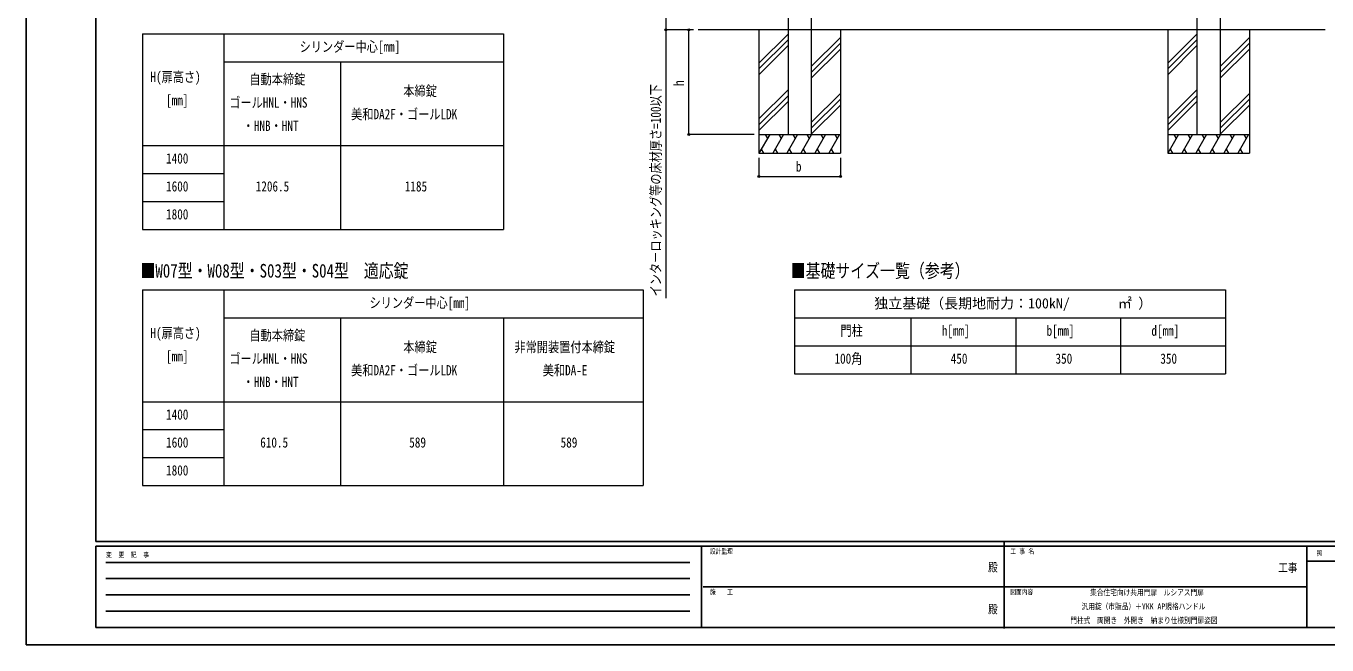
# Model space of a CAD drawing. Units: millimetres, scale not verified. Extents: x -4205 to 4205, y -2970 to 2970.
# Drawn here: x -4205 to 1381, y -2970 to -311 of the extents above; entities that cross this region are included whole.
import ezdxf
from ezdxf.enums import TextEntityAlignment as Align

# ---------------------------------------------------------------- set-up
doc = ezdxf.new("R2010")
doc.units = ezdxf.units.MM
doc.header["$LTSCALE"] = 10
doc.header["$PDMODE"] = 32
doc.header["$PDSIZE"] = 5
for name, color, linetype, lineweight in [('0-2_USER1', 92, 'Continuous', 18), ('0-5_YKK_A1', 120, 'Continuous', 18), ('0-6_YKK_D', 200, 'Continuous', 18)]:
    doc.layers.add(name, color=color, linetype=linetype, lineweight=lineweight)
doc.layers.add('0-7_YKK_ZWAK', color=134, linetype='Continuous')
doc.styles.add('ＭＳ ゴシック', font='')
doc.styles.get('ＭＳ ゴシック').set_extended_font_data('MS Gothic')

msp = doc.modelspace()

# ---------------------------------------------------------------- linework, layer by layer
at = {"layer": '0-2_USER1'}
for p, q in [((-3704.98, -345), (-3354.98, -345)), ((-3704.98, -345), (-3704.98, -1185)), ((-3354.98, -345), (-3354.98, -1185)), ((-3354.98, -345), (-2154.98, -345)), ((-3354.98, -345), (-3354.98, -1185)), ((-2154.98, -345), (-2154.98, -1185)), ((-3354.98, -465), (-2154.98, -465)), ((-2854.98, -465), (-2854.98, -1185)), ((-3704.98, -825), (-3354.98, -825)), ((-3354.98, -825), (-2154.98, -825)), ((-3704.98, -945), (-3354.98, -945)), ((-3704.98, -1065), (-3354.98, -1065)), ((-3704.98, -1185), (-3354.98, -1185)), ((-3354.98, -1185), (-2154.98, -1185)), ((-3704.98, -1445), (-3354.98, -1445)), ((-3704.98, -1445), (-3704.98, -2285)), ((-3354.98, -1445), (-3354.98, -2285)), ((-3354.98, -1445), (-1554.98, -1445)), ((-3354.98, -1445), (-3354.98, -2285)), ((-1554.98, -1445), (-1554.98, -2285)), ((-904.98, -1445), (945.02, -1445)), ((-904.98, -1445), (-904.98, -1805)), ((945.02, -1445), (945.02, -1805)), ((-3354.98, -1565), (-1554.98, -1565)), ((-2854.98, -1565), (-2854.98, -2285)), ((-2154.98, -1565), (-2154.98, -2285)), ((-904.98, -1565), (945.02, -1565)), ((-404.98, -1565), (-404.98, -1805)), ((45.02, -1565), (45.02, -1805)), ((495.02, -1565), (495.02, -1805)), ((-904.98, -1685), (945.02, -1685)), ((-904.98, -1805), (945.02, -1805)), ((-3704.98, -1925), (-3354.98, -1925)), ((-3354.98, -1925), (-1554.98, -1925)), ((-3704.98, -2045), (-3354.98, -2045)), ((-3704.98, -2165), (-3354.98, -2165)), ((-3704.98, -2285), (-3354.98, -2285)), ((-3354.98, -2285), (-1554.98, -2285))]:
    msp.add_line(p, q, dxfattribs=at)
at = {"layer": '0-5_YKK_A1'}
for p, q in [((-932.98, -227.67), (-932.98, -777.67)), ((-832.98, -227.67), (-832.98, -777.67)), ((823.02, -227.67), (823.02, -777.67)), ((923.02, -227.67), (923.02, -777.67)), ((1373.02, -327.67), (-1318.71, -327.67)), ((-1057.98, -327.67), (-1057.98, -857.67)), ((-707.98, -327.67), (-707.98, -857.67)), ((698.02, -327.67), (698.02, -857.67)), ((1048.02, -327.67), (1048.02, -857.67)), ((-932.98, -345.46), (-1057.98, -470.46)), ((-932.98, -370.46), (-1057.98, -495.46)), ((-707.98, -360.46), (-832.98, -485.46)), ((-707.98, -385.46), (-832.98, -510.46)), ((823.02, -345.46), (698.02, -470.46)), ((823.02, -370.46), (698.02, -495.46)), ((1048.02, -360.46), (923.02, -485.46)), ((1048.02, -385.46), (923.02, -510.46)), ((-932.98, -395.46), (-1057.98, -520.46)), ((-707.98, -410.46), (-832.98, -535.46)), ((823.02, -395.46), (698.02, -520.46)), ((1048.02, -410.46), (923.02, -535.46)), ((-932.98, -585.46), (-1057.98, -710.46)), ((-932.98, -610.46), (-1057.98, -735.46)), ((-707.98, -600.46), (-832.98, -725.46)), ((823.02, -585.46), (698.02, -710.46)), ((823.02, -610.46), (698.02, -735.46)), ((1048.02, -600.46), (923.02, -725.46)), ((-932.98, -635.46), (-1057.98, -760.46)), ((-707.98, -625.46), (-832.98, -750.46)), ((-707.98, -650.46), (-832.98, -775.46)), ((823.02, -635.46), (698.02, -760.46)), ((1048.02, -625.46), (923.02, -750.46)), ((1048.02, -650.46), (923.02, -775.46)), ((-1057.98, -777.67), (-707.98, -777.67)), ((-1011.79, -777.67), (-1057.98, -857.67)), ((-1031.79, -777.67), (-1021.79, -794.99)), ((-951.79, -777.67), (-997.98, -857.67)), ((-971.79, -777.67), (-961.79, -794.99)), ((-891.79, -777.67), (-937.98, -857.67)), ((-932.98, -777.67), (-832.98, -777.67)), ((-911.79, -777.67), (-901.79, -794.99)), ((-831.79, -777.67), (-877.98, -857.67)), ((-851.79, -777.67), (-841.79, -794.99)), ((-771.79, -777.67), (-817.98, -857.67)), ((-791.79, -777.67), (-781.79, -794.99)), ((-711.79, -777.67), (-757.98, -857.67)), ((-731.79, -777.67), (-721.79, -794.99)), ((698.02, -777.67), (1048.02, -777.67)), ((744.21, -777.67), (698.02, -857.67)), ((724.21, -777.67), (734.21, -794.99)), ((804.21, -777.67), (758.02, -857.67)), ((784.21, -777.67), (794.21, -794.99)), ((864.21, -777.67), (818.02, -857.67)), ((823.02, -777.67), (923.02, -777.67)), ((844.21, -777.67), (854.21, -794.99)), ((924.21, -777.67), (878.02, -857.67)), ((904.21, -777.67), (914.21, -794.99)), ((984.21, -777.67), (938.02, -857.67)), ((964.21, -777.67), (974.21, -794.99)), ((1044.21, -777.67), (998.02, -857.67)), ((1024.21, -777.67), (1034.21, -794.99)), ((-1057.98, -857.67), (-707.98, -857.67)), ((-1047.98, -840.35), (-1037.98, -857.67)), ((-987.98, -840.35), (-977.98, -857.67)), ((-927.98, -840.35), (-917.98, -857.67)), ((-867.98, -840.35), (-857.98, -857.67)), ((-807.98, -840.35), (-797.98, -857.67)), ((-747.98, -840.35), (-737.98, -857.67)), ((698.02, -857.67), (1048.02, -857.67)), ((708.02, -840.35), (718.02, -857.67)), ((768.02, -840.35), (778.02, -857.67)), ((828.02, -840.35), (838.02, -857.67)), ((888.02, -840.35), (898.02, -857.67)), ((948.02, -840.35), (958.02, -857.67)), ((1008.02, -840.35), (1018.02, -857.67))]:
    msp.add_line(p, q, dxfattribs=at)
at = {"layer": '0-6_YKK_D'}
for p, q in [((-1338.71, -327.67), (-1458.83, -327.67)), ((-1359, -777.66), (-1359, -327.67)), ((-1077.97, -777.66), (-1360, -777.66)), ((-1058, -877.67), (-1058, -958.67)), ((-708, -877.67), (-708, -958.67)), ((-1058, -957.67), (-708, -957.67))]:
    msp.add_line(p, q, dxfattribs=at)
msp.add_lwpolyline([(-1457.83, -227.67), (-1457.83, -327.67), (-1457.83, -1480.67)], dxfattribs=at)
for centre in [(-1457.83, -327.67), (-1359, -327.67), (-1359, -777.66), (-1058, -957.67), (-708, -957.67)]:
    msp.add_circle(centre, 4.25, dxfattribs=at)
at = {"layer": '0-7_YKK_ZWAK'}
for p, q in [((-3904.98, -2525), (-3904.98, 2775)), ((3895.02, -2525), (-3904.98, -2525)), ((-1304.98, -2545), (-3904.98, -2545)), ((-3904.98, -2895), (-3904.98, -2545)), ((-1304.98, -2545), (-1304.98, -2895)), ((-4.98, -2545), (-1304.98, -2545)), ((-4.98, -2525), (-4.98, -2895)), ((1295.02, -2545), (-4.98, -2545)), ((-3862.48, -2615), (-1354.98, -2615)), ((1985.02, -2610), (1295.02, -2610)), ((-3862.48, -2685), (-1354.98, -2685)), ((-1297.48, -2720), (-4.98, -2720)), ((-4.98, -2720), (1295.02, -2720)), ((-3862.48, -2755), (-1354.98, -2755)), ((-3862.48, -2825), (-1354.98, -2825)), ((-3904.98, -2895), (-1304.98, -2895)), ((-1304.98, -2895), (-4.98, -2895)), ((-4.98, -2895), (1295.02, -2895)), ((1295.02, -2895), (1985.02, -2895))]:
    msp.add_line(p, q, dxfattribs=at)
msp.add_lwpolyline([(-4205, -2970), (4205, -2970), (4205, 2970), (-4205, 2970)], close=True, dxfattribs=at)
msp.add_lwpolyline([(1985.02, -2545), (1295.02, -2545), (1295.02, -2895)], dxfattribs=at)
msp.add_point((-4.98, -2895), dxfattribs=at)

# ---------------------------------------------------------------- texts
at = {"layer": '0-2_USER1', "style": 'ＭＳ ゴシック', "width": 0.8}
for s, height, p in [('シリンダー中心[mm]', 43.99, (-3030.18, -435)), ('H(扉高さ)', 43.99, (-3670.78, -565)), ('自動本締錠', 43.99, (-3245.78, -575)), ('[mm]', 43.99, (-3603.58, -665)), ('ゴールHNL・HNS', 43.99, (-3332.18, -675)), ('本締錠', 43.99, (-2584.98, -625)), ('美和DA2F・ゴールLDK', 43.99, (-2808.98, -725)), ('・HNB・HNT', 43.99, (-3274.58, -775)), ('1400', 43.99, (-3603.58, -915)), ('1600', 43.99, (-3603.58, -1035)), ('1206.5', 43.99, (-3218.58, -1035)), ('1185', 43.99, (-2578.58, -1035)), ('1800', 43.99, (-3603.58, -1155)), ('■W07型・W08型・S03型・S04型\u3000適応錠', 58.65, (-3713.51, -1409.42)), ('■基礎サイズ一覧（参考）', 58.65, (-921.51, -1409.42)), ('シリンダー中心[mm]', 43.99, (-2730.18, -1535)), ('H(扉高さ)', 43.99, (-3670.78, -1665)), ('自動本締錠', 43.99, (-3245.78, -1675)), ('門柱', 43.99, (-707.78, -1655)), ('h[mm]', 43.99, (-272.78, -1655)), ('b[mm]', 43.99, (177.22, -1655)), ('d[mm]', 43.99, (627.22, -1655)), ('本締錠', 43.99, (-2584.98, -1725)), ('非常開装置付本締錠', 43.99, (-2107.78, -1725)), ('[mm]', 43.99, (-3603.58, -1765)), ('ゴールHNL・HNS', 43.99, (-3332.18, -1775)), ('100角', 43.99, (-733.38, -1775)), ('450', 43.99, (-234.38, -1775)), ('350', 43.99, (215.62, -1775)), ('350', 43.99, (665.62, -1775)), ('美和DA2F・ゴールLDK', 43.99, (-2808.98, -1825)), ('美和DA-E', 43.99, (-1986.18, -1825)), ('・HNB・HNT', 43.99, (-3274.58, -1875)), ('1400', 43.99, (-3603.58, -2015)), ('1600', 43.99, (-3603.58, -2135)), ('610.5', 43.99, (-3199.38, -2135)), ('589', 43.99, (-2559.38, -2135)), ('589', 43.99, (-1909.38, -2135)), ('1800', 43.99, (-3603.58, -2255)), ('集合住宅向け共用門扉\u3000ルシアス門扉', 25.66, (364.09, -2765)), ('汎用錠（市販品）＋YKK AP規格ハンドル', 25.66, (327.69, -2825)), ('門柱式\u3000両開き\u3000外開き\u3000納まり仕様別門扉姿図', 25.66, (279.15, -2885))]:
    msp.add_text(s, height=height, dxfattribs=at).set_placement(p, align=Align.BOTTOM_LEFT)
at = {"layer": '0-2_USER1', "style": 'ＭＳ ゴシック'}
for s, p in [('独立基礎（長期地耐力：100kN/', (-562.55, -1537.52)), ('㎡', (483.34, -1537.52)), ('）', (570.61, -1537.52))]:
    msp.add_text(s, height=43.99, dxfattribs=at).set_placement(p, align=Align.BOTTOM_LEFT)
at = {"layer": '0-6_YKK_D', "style": 'ＭＳ ゴシック', "width": 0.8}
for s, p in [('h', (-1367, -568.67)), ('インターロッキング等の床材厚さ=100以下', (-1465.83, -1472.67))]:
    msp.add_text(s, height=43.99, rotation=90, dxfattribs=at).set_placement(p, align=Align.BOTTOM_LEFT)
msp.add_text('b', height=43.99, dxfattribs=at).set_placement((-899, -949.67), align=Align.BOTTOM_LEFT)
at = {"layer": '0-7_YKK_ZWAK', "style": 'ＭＳ ゴシック', "width": 0.8}
for s, height, p in [('変  更  記  事', 21.99, (-3861.31, -2600)), ('設計監理', 21.99, (-1268.31, -2585)), ('工 事 名', 21.99, (21.27, -2585)), ('照     査', 21.99, (1336.42, -2592.5)), ('殿', 36.66, (-73.67, -2665.83)), ('工事', 36.66, (1172.33, -2667.46)), ('施\u3000\u3000工', 21.99, (-1268.31, -2760)), ('図面内容', 21.99, (21.27, -2760)), ('殿', 36.66, (-73.67, -2845.83))]:
    msp.add_text(s, height=height, dxfattribs=at).set_placement(p, align=Align.BOTTOM_LEFT)

doc.saveas('drawing.dxf')
